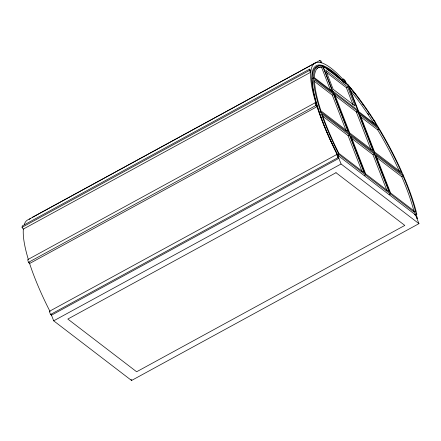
<?xml version="1.0" encoding="UTF-8"?>
<svg xmlns="http://www.w3.org/2000/svg" width="441" height="441" viewBox="0 0 441 441"><rect width="100%" height="100%" fill="white"/><g stroke="black" fill="none" stroke-linecap="round" stroke-linejoin="round"><path stroke-width="0.66" d="M22.05 227.297L22.287 225.924L309.676 69.094L310.855 70.929L310.618 72.296L23.23 229.127L22.05 227.297L309.439 70.461L309.676 69.094M29.161 219.353L30.754 218.438M32.309 217.347L319.697 60.516L320.883 60.858L321.831 62.859L320.646 62.517L319.697 60.516M315.607 62.82L28.218 219.657A102.345 24.437 61.4 0 0 24.294 224.392M316.925 68.349A99.627 23.786 61.4 0 1 319.874 67.368L321.621 67.456L322.911 66.756L332.624 91.662L314.345 77.66L314.361 76.844A99.627 23.786 61.4 0 1 321.164 66.663L322.911 66.756M312.245 78.614L313.534 77.908L333.721 93.376M342.403 79.683L343.611 79.022L345.43 80.984L345.893 82.61L344.079 80.648L343.611 79.022M331.356 91.083L332.211 90.609M315.067 102.825L27.678 259.655L28.45 262.367L29.541 263.547L316.93 106.711L316.158 104.004L315.067 102.825L315.839 105.537L316.93 106.711M314.339 81.342L332.26 95.069L333.55 94.368L348.103 131.699L321.015 110.95L320.486 109.379A99.181 23.682 61.4 0 1 314.527 80.587L314.543 79.804L333.55 94.368M326.015 72.081L346.361 87.671L347.651 86.965L355.099 106.072L333.148 89.258L325.701 70.152L347.651 86.965M28.45 262.367L315.839 105.537M319.433 112.554L320.723 111.849L403.118 174.972M334.592 95.25L356.256 111.849L357.546 111.143L372.992 150.767L349.702 132.923L334.256 93.299L357.546 111.143M356.521 112.532L357.811 111.827M349.355 134.913L322.04 113.987L322.487 115.31A99.181 23.682 61.4 0 0 336.13 147.763L338.897 153.369L364.073 172.651L349.355 134.913L348.07 135.613L362.033 171.439M360.369 116.6L377.645 129.836L378.935 129.136L379.828 130.613A99.181 23.682 61.4 0 1 400.803 170.904L401.569 172.657L374.591 151.991L360.038 114.66L378.935 129.136M336.726 154.521L49.337 311.352L50.555 314.477L51.487 315.194L338.875 158.363L337.944 157.646L336.726 154.521L416.469 215.61L417.688 218.736L416.756 218.025M418.95 223.653L415.538 214.894L416.828 214.194L338.947 154.532L337.657 155.238L341.069 163.991L418.95 223.653L131.561 380.484L53.681 320.822L51.244 314.571M50.555 314.477L337.944 157.646M53.681 320.822L341.069 163.991M351.835 138.502L372.959 154.681L374.244 153.981L388.962 191.719L365.672 173.875L350.953 136.137L374.244 153.981M364.205 175.573L365.495 174.873L322.647 65.45A101.127 24.145 61.4 0 0 313.584 75.67L313.507 79.132A101.127 24.145 61.4 0 0 319.587 108.486L321.627 114.533A101.127 24.145 61.4 0 0 338.947 154.532M376.19 157.156L401.762 176.747L403.052 176.047L403.697 177.519A99.181 23.682 61.4 0 1 414.512 207.805L415.626 212.149L390.561 192.943L375.842 155.204L403.052 176.047M389.1 194.641L390.384 193.941L347.773 84.633L347.966 84.848A101.127 24.145 61.4 0 1 376.112 123.574L380.092 130.139A101.127 24.145 61.4 0 1 401.481 171.224L404.425 177.966A101.127 24.145 61.4 0 1 416.828 214.194M338.264 155.888L338.567 155.905M323.077 66.073L347.966 85.141M332.828 91.083L357.717 110.151M358.61 112.438L378.687 127.818M322.393 115.944L348.373 135.85M414.364 213.968L414.975 215.01M340.419 79.612L339.592 78.785A99.837 23.836 61.4 0 0 326.946 69.094M344.245 82.908L342.905 81.453A101.127 24.145 61.4 0 0 323.782 66.8M309.439 70.461L310.618 72.296M373.577 119.632L375.528 122.736M377.645 129.836L378.543 131.319A99.181 23.682 61.4 0 1 399.518 171.61M401.762 176.747L402.407 178.225A99.181 23.682 61.4 0 1 413.223 208.51L414.016 211.608M356.256 111.849L370.958 149.554M372.959 154.681L386.922 190.506M346.361 87.671L353.065 104.864M321.621 67.456L330.678 90.686M332.26 95.069L346.075 130.503M131.071 379.232L131.561 380.484M29.233 262.461L29.541 263.547M350.782 91.083A99.55 23.77 61.4 0 1 373.951 123.607M318.534 66.122A101.127 24.145 61.4 0 0 312.294 76.376L312.222 79.838A101.127 24.145 61.4 0 0 318.297 109.192L320.337 115.239A101.127 24.145 61.4 0 0 337.657 155.238A101.447 24.222 61.4 0 1 311.952 74.121A101.447 24.222 61.4 0 1 345.965 84.176M367.822 113.392A101.127 24.145 61.4 0 1 368.56 114.506M337.773 155.348A102.345 24.437 61.4 0 1 311.12 69.634A102.345 24.437 61.4 0 1 351.367 89.005M352.183 90.019A102.345 24.437 61.4 0 1 356.311 95.328M358.731 98.58A102.345 24.437 61.4 0 1 359.492 99.622M362.16 103.343A102.345 24.437 61.4 0 1 362.921 104.429M50.081 311.589A102.345 24.437 61.4 0 1 29.547 263.31M28.411 259.694A102.345 24.437 61.4 0 1 23.379 228.868M335.998 172.707L67.826 319.052L136.633 371.763L404.805 225.423L335.998 172.707M376.818 125.476L358.753 111.634L349.129 86.96L352.072 90.383A99.55 23.77 61.4 0 1 375.958 124.059L376.818 125.476"/></g></svg>
